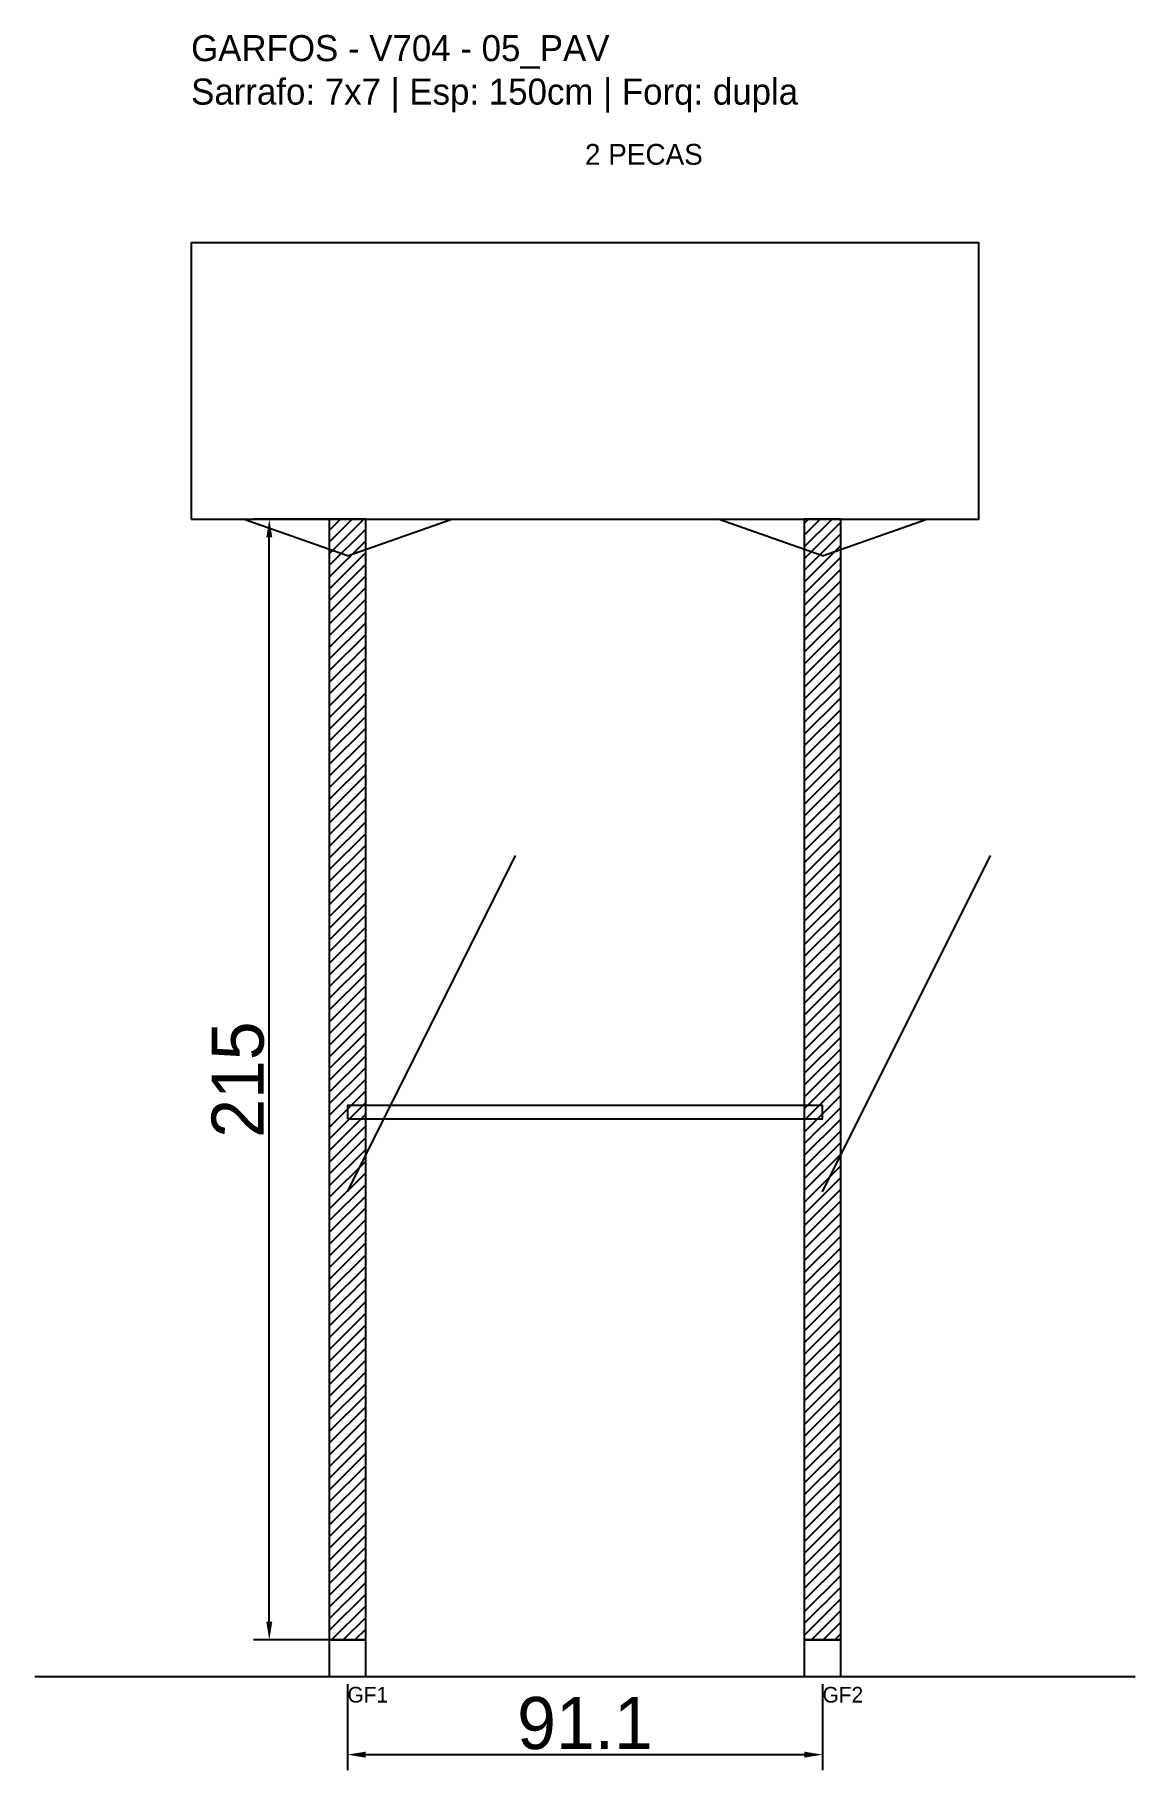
# Model space of a CAD drawing. Header units: metres. Extents: x -30 to 181, y -25 to 308.
import ezdxf

# ---------------------------------------------------------------- set-up
doc = ezdxf.new("R2010")
doc.units = ezdxf.units.M
for name, color, linetype in [('BARRA_ANCORAGEM', 1, 'Continuous'), ('COTA', 241, 'Continuous'), ('GARFOS OK', 3, 'Continuous'), ('NOME DA VIGA', 6, 'Continuous'), ('SARR_7x7', 40, 'Continuous'), ('TIRAS REESCORAMENTO', 252, 'Continuous'), ('VIGAS', 3, 'Continuous')]:
    doc.layers.add(name, color=color, linetype=linetype)
doc.dimstyles.new('EZ DXF', dxfattribs={"dimtxt": 10, "dimasz": 3.5, "dimexe": 3, "dimexo": 1.5, "dimgap": 1, "dimtad": 1, "dimdec": 1, "dimdsep": 46, "dimcen": 2.5, "dimazin": 3, "dimtfac": 1, "dimtmove": 0, "dimatfit": 3})

msp = doc.modelspace()

# ---------------------------------------------------------------- hatches: boundary and pattern name
at = {"layer": 'COTA'}
h = msp.add_hatch(dxfattribs=at)
h.set_pattern_fill('ANSI31', scale=0.5)
h.paths.add_polyline_path([(26.5, 0), (33.5, 0), (33.5, 215), (26.5, 215)])
h = msp.add_hatch(dxfattribs=at)
h.set_pattern_fill('ANSI31', scale=0.5)
h.paths.add_polyline_path([(117.628133, 0), (124.628133, 0), (124.628133, 215), (117.628133, 215)])

# ---------------------------------------------------------------- linework, layer by layer
at = {"layer": 'BARRA_ANCORAGEM'}
for p, q in [((30, 86), (62.25, 150.5)), ((121.128133, 86), (153.378133, 150.5))]:
    msp.add_line(p, q, dxfattribs=at)
at = {"layer": 'GARFOS OK'}
for p, q in [((30, 208), (10, 215)), ((10, 215), (50, 215)), ((30, 208), (50, 215)), ((121.128133, 208), (101.128133, 215)), ((101.128133, 215), (141.128133, 215)), ((121.128133, 208), (141.128133, 215))]:
    msp.add_line(p, q, dxfattribs=at)
at = {"layer": 'GARFOS OK', "linetype": 'CONTINUOUS'}
msp.add_line((-30, -7), (181.128133, -7), dxfattribs=at)
at = {"layer": 'GARFOS OK'}
for points in [[(26.5, 0), (33.5, 0), (33.5, 215), (26.5, 215), (26.5, 0)], [(117.628133, 0), (124.628133, 0), (124.628133, 215), (117.628133, 215), (117.628133, 0)]]:
    msp.add_lwpolyline(points, dxfattribs=at)
at = {"layer": 'SARR_7x7'}
for points in [[(26.5, -7), (33.5, -7), (33.5, 0), (26.5, 0), (26.5, -7)], [(117.628133, -7), (124.628133, -7), (124.628133, 0), (117.628133, 0), (117.628133, -7)]]:
    msp.add_lwpolyline(points, dxfattribs=at)
at = {"layer": 'TIRAS REESCORAMENTO'}
msp.add_lwpolyline([(30, 100), (121.128133, 100), (121.128133, 102.5), (30, 102.5), (30, 100)], dxfattribs=at)
at = {"layer": 'VIGAS'}
msp.add_lwpolyline([(0, 215), (151.128133, 215), (151.128133, 268), (0, 268), (0, 215)], dxfattribs=at)

# ---------------------------------------------------------------- texts
at = {"layer": 'NOME DA VIGA'}
for s, height, p in [('2 PECAS', 4, (75.564066, 283)), ('GF1', 3, (30, -12)), ('GF2', 3, (121.128133, -12))]:
    msp.add_text(s, height=height, dxfattribs=at).set_placement(p)
at = {"layer": 'NOME DA VIGA', "insert": (0, 293), "char_height": 5, "attachment_point": 7}
msp.add_mtext('GARFOS - V704 - 05_PAV\\PSarrafo: 7x7 | Esp: 150cm | Forq: dupla', dxfattribs=at)

# ---------------------------------------------------------------- dimensions: what is measured, and where the dimension line sits
at = {"layer": 'COTA'}
msp.add_linear_dim(base=(15, 0), p1=(30, 0), p2=(30, 215), angle=90, dimstyle='EZ DXF', dxfattribs=at).render()
msp.add_linear_dim(base=(30, -22), p1=(30, -7), p2=(121.128133, -7), dimstyle='EZ DXF', dxfattribs=at).render()

doc.saveas('drawing.dxf')
